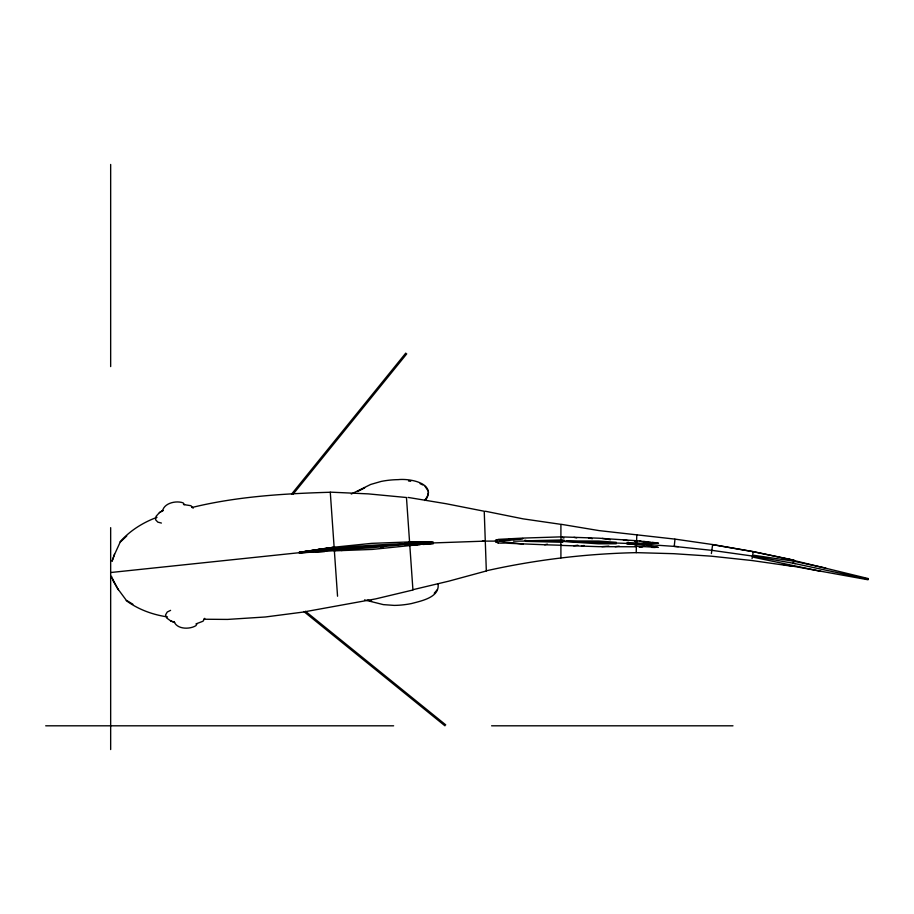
<?xml version="1.0" encoding="UTF-8"?>
<svg xmlns="http://www.w3.org/2000/svg" width="914" height="914" viewBox="0 0 914 914"><rect width="100%" height="100%" fill="white"/><g stroke="black" fill="none" stroke-linecap="round" stroke-linejoin="round"><path stroke-width="1.37" d="M486.317 570.793C535.524 559.802 585.783 553.735 636.19 552.65L636.475 544.55L626.958 544.07M636.624 542.013L636.704 540.734L598.853 538.197L561.059 536.872L560.762 545.384L598.556 546.663L636.395 546.778M162.486 511.406C163.652 503.043 176.208 500.301 183.097 502.871L184.548 504.619M711.378 553.564L712.646 544.55L753.136 551.599M423.045 542.105L433.305 542.162L433.362 543.681L423.125 544.47M752.062 558.591L753.285 551.622L793.752 560.145M428.54 492.429L427.318 496.451L424.679 500.506M793.855 560.168L793.203 563.23L868.174 579.168M651.556 547.372L655.155 547.509L655.338 546.801M507.727 543.259C504.368 542.448 496.908 544.458 495.662 541.111L495.468 540.368L496.77 540.003M114.524 554.158L112.045 561.253L114.261 555.164M114.421 554.741L120.111 542.276L126.749 535.97M197.047 623.599L195.996 625.61C189.792 629.552 176.95 629.483 174.06 621.543M426.13 499.352C436.115 482.889 409.449 478.399 398.298 479.633A49.71 24.312 0.8 0 0 381.207 481.415L370.696 484.443L351.273 494.04M204.747 618.321L203.034 621.223L196.007 623.885M437.406 589.553L434.253 593.266M291.52 494.2L405.782 353.101M293.143 494.131L406.73 353.867M162.852 510.469L159.413 512.628L156.077 516.33L155.529 519.655L157.814 522.134L161.412 523.059M120.065 541.796C130.062 530.577 142.995 522.5 157.014 517.301M408.318 542.47L433.087 542.47M634.499 541.454L636.11 540.745L641.479 541.214M335.392 549.691L299.769 552.947L299.152 552.342L334.056 547.212L371.758 543.35L409.575 541.933L432.413 542.55L409.643 542.059M159.413 512.628L162.772 510.538M408.604 543.042L431.488 542.642M357.534 491.549L364.686 487.916M170.587 610.358L167.262 612.014L165.548 614.916L166.771 618.058L170.792 620.983L174.608 622.377M315.181 549.988L324.436 548.526M335.198 550.639L299.232 552.981M495.879 540.288L498.438 539.363L523.094 538.083L560.91 536.872L563.927 538.095M315.696 551.987L324.756 551.553M412.911 589.701L448.843 581.144L486.328 570.976L484.237 511.246L446.135 503.728L408.078 497.422M511.452 542.905L508.858 543.304L544.687 544.767L547.383 544.161M191.871 507.51C236.475 496.576 282.529 493.697 328.286 492.315L330.285 492.303M581.475 546.046L584.126 545.487M404.514 543.464L408.889 542.836M299.152 552.342L334.067 547.246L299.712 552.364C334.273 547.623 369.039 544.95 403.919 543.773M615.179 546.698L619.178 546.149M573.661 545.784L577.842 545.224M111.028 572.484L311.834 551.382M315.867 550.959L335.027 548.948M644.507 546.298L638.92 546.88L642.154 547.006M409.826 545.578L372.181 549.428L334.375 550.856M403.965 544.538L372.067 547.703L334.318 550.091L337.552 596.214M408.569 545.247L433.122 543.396M544.687 544.767L561.744 545.27M409.758 545.578L420.337 544.595M560.876 542.322L562.978 542.139M601.915 546.675L608.838 546.092M408.649 544.527L431.511 543.339M561.744 542.253L525.699 541.362M334.25 549.028L409.701 543.75M499.421 540.654L523.094 538.575L500.027 540.951L503.363 540.882M561.744 539.968L526.83 540.814M524.545 540.391L525.916 540.334M647.992 543.579L658.526 543.19L651.911 542.265M408.924 543.784L485.277 541.111M183.463 504.539L190.889 505.693L193.174 508.173M409.769 544.755L404.605 544.767M635.961 542.962L647.489 543.773M334.181 547.2L335.438 547.566M482.421 541.111L503.111 541.111M513.542 541.111L562.544 541.111M45.7 725.807L393.626 725.807M491.606 725.807L732.982 725.807M203.616 619.235L227.575 619.418L265.346 616.984L302.854 612.117L375.643 598.899L412.934 589.998L409.769 544.767M634.636 546.149L658.229 547.372L647.855 545.532M566.372 540.962L598.75 541.042L616.287 542.322M503.363 541.351L499.49 541.237L523.094 544.104M616.242 543.761L598.659 543.83L564.384 541.511M636.19 552.639L673.767 553.69L711.218 556.169L751.879 560.522L792.655 566.326M564.246 540.265L560.956 539.911M627.004 542.767L636.521 542.95L636.807 534.85L599.116 530.611L561.493 524.35M560.91 541.111L636.498 543.75M643.742 544.995L647.386 545.258M643.73 544.995L635.847 544.458M635.904 543.716L678.279 546.675M642.553 541.317L650.722 542.151M674.738 539.089L637.115 534.873M754.13 556.283L711.835 550.342L674.224 546.389L674.989 539.111L712.44 544.516M167.479 616.916C152.695 614.734 138.357 609.524 126.246 600.635M753.913 555.289L793.569 561.15L825.753 568.085M408.512 480.97L410.706 481.301M508.858 538.917L512.743 539.511M602.2 538.426L610.438 539.706M623.257 539.843L628.581 540.711M413.265 544.333L416.83 544.915M643.856 541.534L649.077 542.402M380.83 547.863L383.354 548.286M791.832 559.985L868.3 578.573M712.634 544.653L753.125 551.69M783.207 558.477L790.599 559.768M752.508 556.055L795.329 563.607M782.178 564.281L785.88 564.943M788.336 565.389L791.17 565.892M868.049 579.773L792.678 566.143M334.924 548.012L334.181 547.966L330.274 492.143L368.296 493.88L406.467 497.513L409.621 542.733M821.229 571.421L753.57 557.266M338.134 549.794L342.007 550.559M485.277 511.223L523.094 518.855L560.91 524.339L560.91 536.872M573.958 537.341L576.711 537.9M753.273 551.713L793.74 560.202M588.502 537.843L592.363 538.7M495.868 542.048L496.77 542.208M639.332 540.997L644.781 542.345M367.668 600.041L371.587 601.149M364.537 599.915L383.32 604.622L394.242 605.399A49.71 24.312 -12.8 0 0 411.334 603.594C421.08 600.955 439.977 597.505 438.057 583.943M170.792 620.983L174.517 622.331M496.256 542.082L498.438 542.905M420.097 483.677L422.874 484.968M132.884 604.257L126.201 600.155L118.043 589.142M305.459 611.272L445.724 724.859M303.859 611.546L444.947 725.807M425.079 486.397L428.438 491.401M117.792 588.765L112.319 578.413M118.26 589.701L113.267 581.133L111.462 576.254M655.498 542.63L655.578 543.362M560.91 545.35L560.91 557.883M110.663 164.451L110.663 366.583M110.663 527.664L110.663 749.549"/></g></svg>
